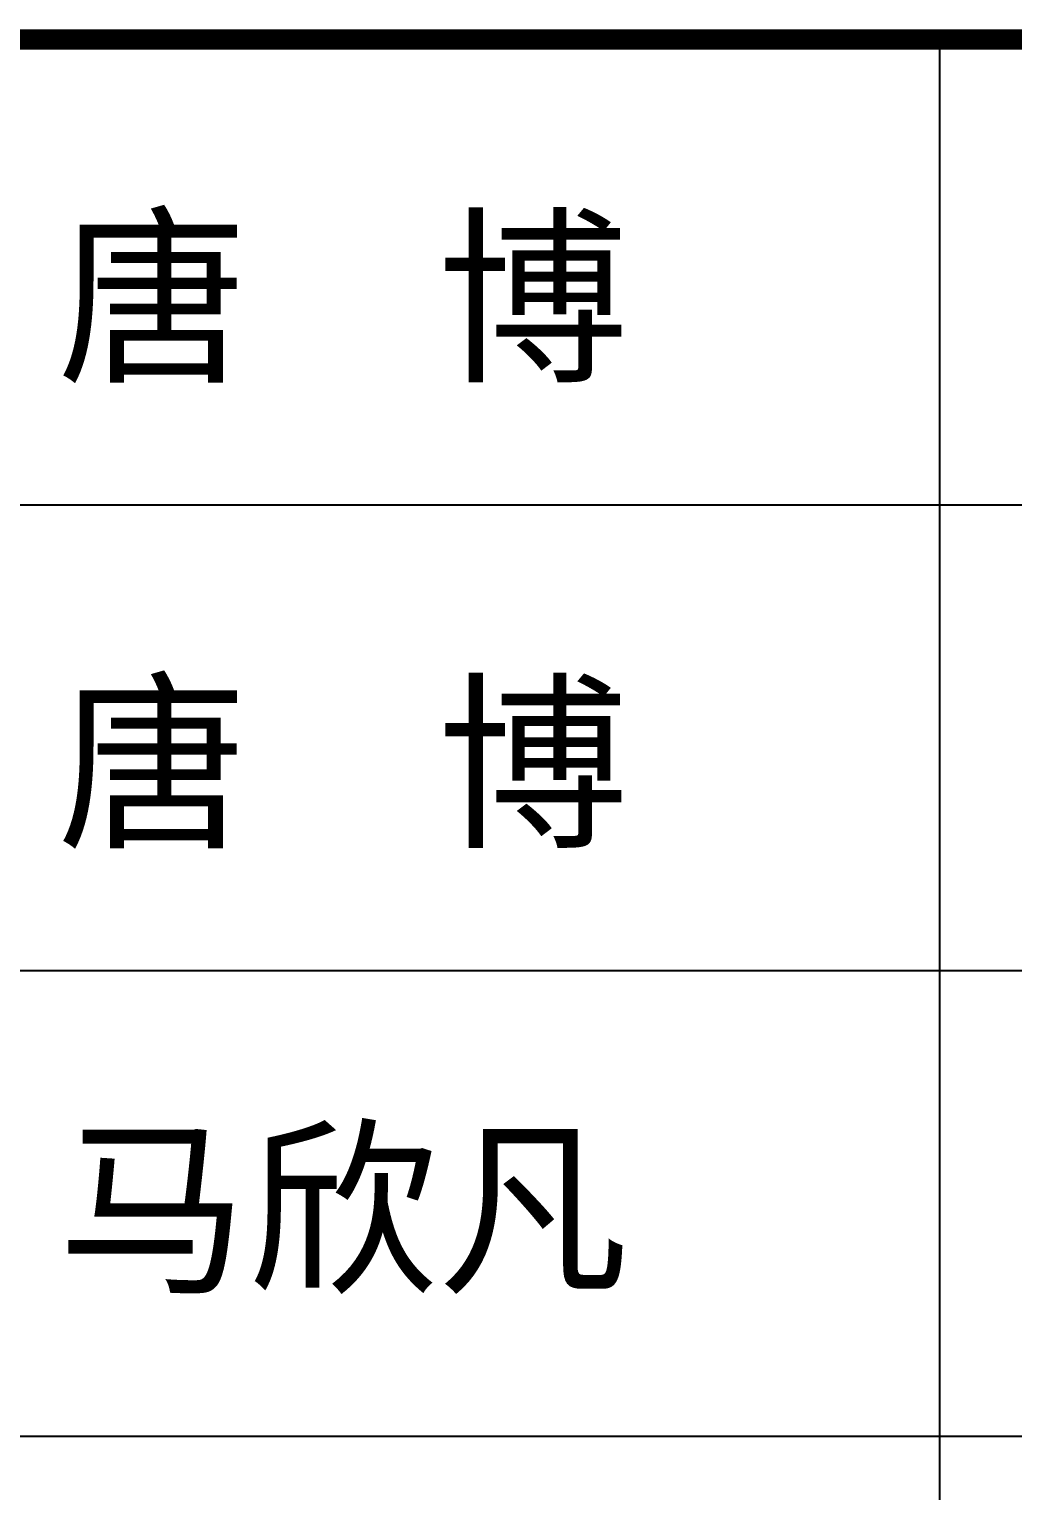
# Model space of a CAD drawing. Extents: x -809667 to 586099, y 3084146 to 3634412.
# Drawn here: x 381061.6 to 381070.03, y 3087131.86 to 3087144.38 of the extents above; entities that cross this region are included whole.
import ezdxf

# ---------------------------------------------------------------- set-up
doc = ezdxf.new("R2010")
doc.units = 0
doc.header["$LTSCALE"] = 0.5
doc.layers.get('0').update_dxf_attribs({"linetype": 'CONTINUOUS'})
doc.layers.add('PUB_TITLE', color=4, linetype='CONTINUOUS')
doc.styles.add('-宋体', font='', dxfattribs={"width": 0.6})
doc.styles.get('-宋体').set_extended_font_data('NSimSun')

# ---------------------------------------------------------------- blocks, each defined once
blk = doc.blocks.new('TQ11')
at = {"layer": 'PUB_TITLE'}
for p, q in [((1252309.9, -1149991.2), (1260886.2, -1149991.2)), ((1252309.9, -1151134.7), (1260886.2, -1151134.7)), ((1252309.9, -1152278.3), (1260886.2, -1152278.3))]:
    blk.add_line(p, q, dxfattribs=at)
at = {"layer": 'PUB_TITLE', "const_width": 50}
blk.add_lwpolyline([(1252309.9, -1148847.7), (1260886.2, -1148847.7)], dxfattribs=at)
at = {"layer": 'PUB_TITLE'}
blk.add_lwpolyline([(1258027.5, -1156852.3), (1258027.5, -1148847.7)], dxfattribs=at)
at = {"layer": 'PUB_TITLE', "color": 7, "style": '-宋体', "width": 1.000002}
for s, p in [('唐  博', (1255859.2, -1149653.1)), ('唐  博', (1255859.2, -1150796.6)), ('马欣凡', (1255859.2, -1151890.8))]:
    blk.add_text(s, height=343.05, dxfattribs=at).set_placement(p)

msp = doc.modelspace()

# ---------------------------------------------------------------- block references
at = {"xscale": 0.003488000000000001, "yscale": 0.003488000000000001, "zscale": 0.003488000000000001}
msp.add_blockref('TQ11', (376681.406, 3091151.476), dxfattribs=at)

doc.saveas('drawing.dxf')
